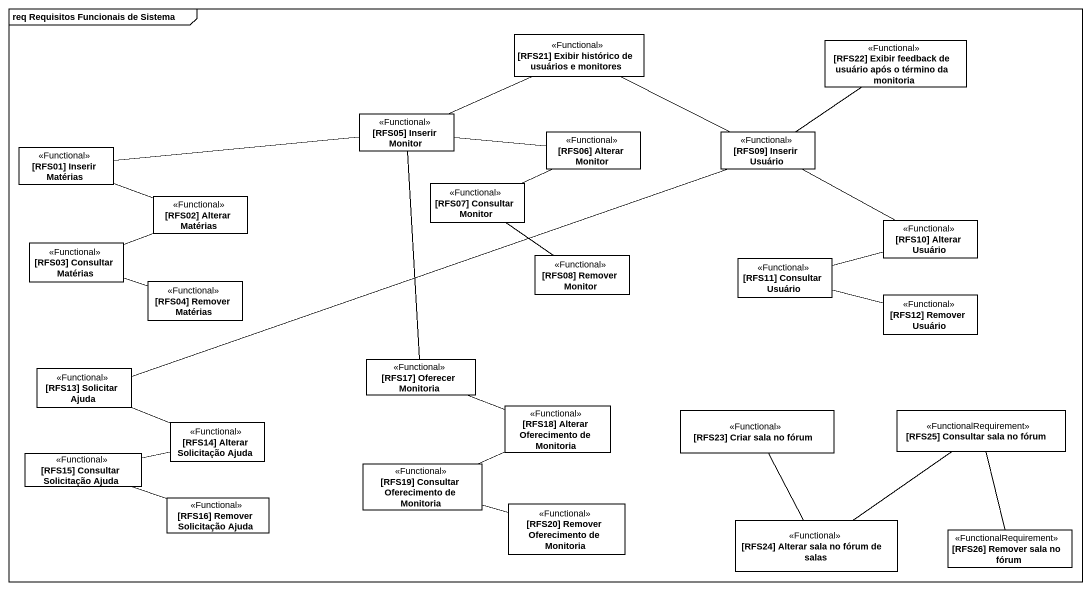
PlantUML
@startuml
mainframe req Requisitos Funcionais de Sistema
hide circle
hide empty members
class "[RFS21] Exibir histórico de usuários e monitores" as RFS21_Exibir_histórico_de <<Functional>>
class "[RFS22] Exibir feedback de usuário após o término da monitoria" as RFS22_Exibir_feedback_de <<Functional>>
class "[RFS05] Inserir Monitor" as RFS05_Inserir_Monitor <<Functional>>
class "[RFS01] Inserir Matérias" as RFS01_Inserir_Matérias <<Functional>>
class "[RFS06] Alterar Monitor" as RFS06_Alterar_Monitor <<Functional>>
class "[RFS09] Inserir Usuário" as RFS09_Inserir_Usuário <<Functional>>
class "[RFS02] Alterar Matérias" as RFS02_Alterar_Matérias <<Functional>>
class "[RFS07] Consultar Monitor" as RFS07_Consultar_Monitor <<Functional>>
class "[RFS03] Consultar Matérias" as RFS03_Consultar_Matérias <<Functional>>
class "[RFS10] Alterar Usuário" as RFS10_Alterar_Usuário <<Functional>>
class "[RFS04] Remover Matérias" as RFS04_Remover_Matérias <<Functional>>
class "[RFS08] Remover Monitor" as RFS08_Remover_Monitor <<Functional>>
class "[RFS11] Consultar Usuário" as RFS11_Consultar_Usuário <<Functional>>
class "[RFS12] Remover Usuário" as RFS12_Remover_Usuário <<Functional>>
class "[RFS17] Oferecer Monitoria" as RFS17_Oferecer_Monitoria <<Functional>>
class "[RFS13] Solicitar Ajuda" as RFS13_Solicitar_Ajuda <<Functional>>
class "[RFS14] Alterar Solicitação Ajuda" as RFS14_Alterar_Solicitação <<Functional>>
class "[RFS18] Alterar Oferecimento de Monitoria" as RFS18_Alterar_Oferecimento <<Functional>>
class "[RFS23] Criar sala no fórum" as RFS23_Criar_sala_no_fórum <<Functional>>
class "[RFS25] Consultar sala no fórum" as RFS25_Consultar_sala_no <<FunctionalRequirement>>
class "[RFS15] Consultar Solicitação Ajuda" as RFS15_Consultar_Solicitação <<Functional>>
class "[RFS19] Consultar Oferecimento de Monitoria" as RFS19_Consultar <<Functional>>
class "[RFS16] Remover Solicitação Ajuda" as RFS16_Remover_Solicitação <<Functional>>
class "[RFS20] Remover Oferecimento de Monitoria" as RFS20_Remover_Oferecimento <<Functional>>
class "[RFS24] Alterar sala no fórum de salas" as RFS24_Alterar_sala_no_fórum <<Functional>>
class "[RFS26] Remover sala no fórum" as RFS26_Remover_sala_no_fórum <<FunctionalRequirement>>
RFS21_Exibir_histórico_de -left- RFS05_Inserir_Monitor
RFS21_Exibir_histórico_de -right- RFS09_Inserir_Usuário
RFS05_Inserir_Monitor -left- RFS01_Inserir_Matérias
RFS05_Inserir_Monitor -right- RFS06_Alterar_Monitor
RFS01_Inserir_Matérias -right- RFS02_Alterar_Matérias
RFS09_Inserir_Usuário -up- RFS22_Exibir_feedback_de
RFS09_Inserir_Usuário -right- RFS10_Alterar_Usuário
RFS07_Consultar_Monitor -right- RFS06_Alterar_Monitor
RFS07_Consultar_Monitor -- RFS08_Remover_Monitor
RFS03_Consultar_Matérias -right- RFS02_Alterar_Matérias
RFS03_Consultar_Matérias -right- RFS04_Remover_Matérias
RFS11_Consultar_Usuário -right- RFS10_Alterar_Usuário
RFS11_Consultar_Usuário -right- RFS12_Remover_Usuário
RFS17_Oferecer_Monitoria -up- RFS05_Inserir_Monitor
RFS17_Oferecer_Monitoria -right- RFS18_Alterar_Oferecimento
RFS13_Solicitar_Ajuda -right- RFS09_Inserir_Usuário
RFS13_Solicitar_Ajuda -right- RFS14_Alterar_Solicitação
RFS23_Criar_sala_no_fórum -- RFS24_Alterar_sala_no_fórum
RFS25_Consultar_sala_no -- RFS24_Alterar_sala_no_fórum
RFS15_Consultar_Solicitação -right- RFS14_Alterar_Solicitação
RFS15_Consultar_Solicitação -right- RFS16_Remover_Solicitação
RFS19_Consultar -right- RFS18_Alterar_Oferecimento
RFS19_Consultar -right- RFS20_Remover_Oferecimento
RFS26_Remover_sala_no_fórum -up- RFS25_Consultar_sala_no
@enduml
